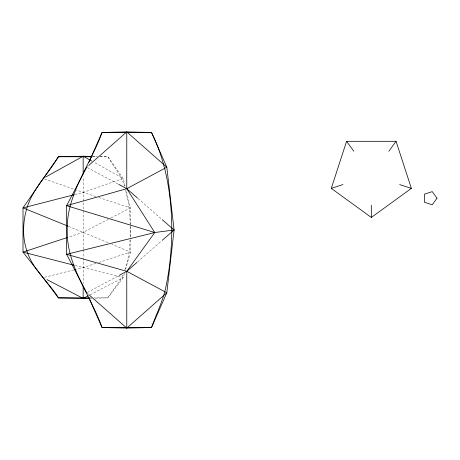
<?xml version="1.0" encoding="UTF-8"?>
<svg xmlns="http://www.w3.org/2000/svg" width="460" height="460" viewBox="0 0 460 460"><rect width="100%" height="100%" fill="white"/><g stroke="black" fill="none" stroke-linecap="round" stroke-linejoin="round"><path stroke-width="0.34" stroke-dasharray="2.3 1.72" d="M83.162 249.929L83.162 283.343M83.162 249.222L83.162 176.812M130.013 239.89C129.444 249.947 128.374 260.118 124.936 269.652M124.378 273.51L123.199 277.65L107.91 297.884L94.478 298.166M125.557 269.37L130.468 252.114L130.468 239.988M122.803 274.861C119.307 283.423 112.338 289.834 107.91 297.884L94.162 297.884M87.268 166.75L88.337 165.807M137.523 261.918L161.713 240.798M87.36 292.445L118.64 275.666M90.154 294.774L123.199 277.65L74.865 265.431M108.393 219.276L83.162 232.294L68.293 237.193M110.917 217.971L130.468 207.886L126.074 190.078M96.002 263.373L83.162 267.565L76.262 269.301M98.704 262.487L130.468 252.114L112.073 244.404M74.865 194.568L83.162 192.435L123.199 178.44L125.229 186.656M44.505 277.299L73.502 269.997M90.235 298.252L91.649 298.224M92.788 156.739L97.152 156.739M100.021 156.739L107.91 156.739L123.199 178.44L93.8 162.127M89.976 297.884L91.413 297.884M92.356 156.417L97.301 156.521M100.13 156.578L107.91 156.739C113.419 166.641 121.337 175.185 124.516 186.283M96.002 196.627L76.492 190.101M98.704 197.512L130.468 207.886L130.468 237.136M44.459 178.905L73.824 189.169M68.62 226.389L108.79 243.029M87.36 167.555L118.013 183.994M138.063 198.553L161.713 219.202M86.733 292.779L88.337 294.193M125.649 190.227L128.196 201.445L129.335 210.197A46.96 9.867 -90 0 1 130.099 237.785"/><path stroke-width="0.69" d="M88.757 162.633L102.028 132.474L126.77 131.911L151.518 132.474L166.813 167.221L174.081 230L166.813 292.779L151.518 327.526L126.77 328.089L102.028 327.526L88.757 297.367M331.28 188.376L346.575 141.306L396.066 141.306L411.361 188.376L371.323 217.465L331.28 188.376L342.964 184.581M86.733 167.221L66.608 205.683L66.608 254.317L86.733 292.779M162.254 219.673L174.081 230L154.778 232.518L126.77 271.308L119.266 275.333M388.844 151.242L396.066 141.306M88.872 165.335L126.77 131.911L166.813 167.221L126.77 188.692L66.608 205.683L154.778 232.518L126.77 188.692L118.64 184.333M88.872 294.664L126.77 328.089L166.813 292.779L126.77 271.308L66.608 254.317L154.778 232.518M136.988 262.39L126.77 271.308L126.77 328.089M162.254 240.327L174.081 230M45.626 177.048L83.162 156.227L91.649 156.4M91.919 161.086L83.162 156.227L58.42 156.739L23 207.886L23 252.114L43.125 277.65L58.42 297.884L83.162 298.402L88.245 295.763M67.614 237.417L23 252.114L74.175 265.259M74.175 194.741L23 207.886L67.959 226.124M74.192 269.825L75.572 269.479M46.937 279.628L83.162 298.402L88.82 298.281M92.098 156.739L58.42 156.739C50.876 169.567 40.583 180.481 33.304 193.516C26.852 204.539 23.667 217.195 23.627 229.937C23.391 244.8 28.514 259.354 37.795 270.934C44.396 280.169 52.566 288.109 58.42 297.884L89.349 297.884M399.677 184.581L411.361 188.376M137.523 198.082L126.77 188.692L126.77 131.911M346.575 141.306L353.797 151.242M371.323 205.177L371.323 217.465M83.162 156.227L83.162 173.978M83.162 286.206L83.162 298.402M171.81 230C171.626 249.607 169.797 269.232 165.56 288.397C162.46 301.967 156.147 314.45 151.518 327.526L102.028 327.526C90.58 294.998 66.401 266.041 67.24 230C66.47 193.982 90.488 164.956 102.028 132.474L151.518 132.474C166.405 162.673 171.678 196.581 171.81 230M437 198.208L432.228 204.78L424.499 202.273L424.499 194.149L432.228 191.636L437 198.208"/></g></svg>
